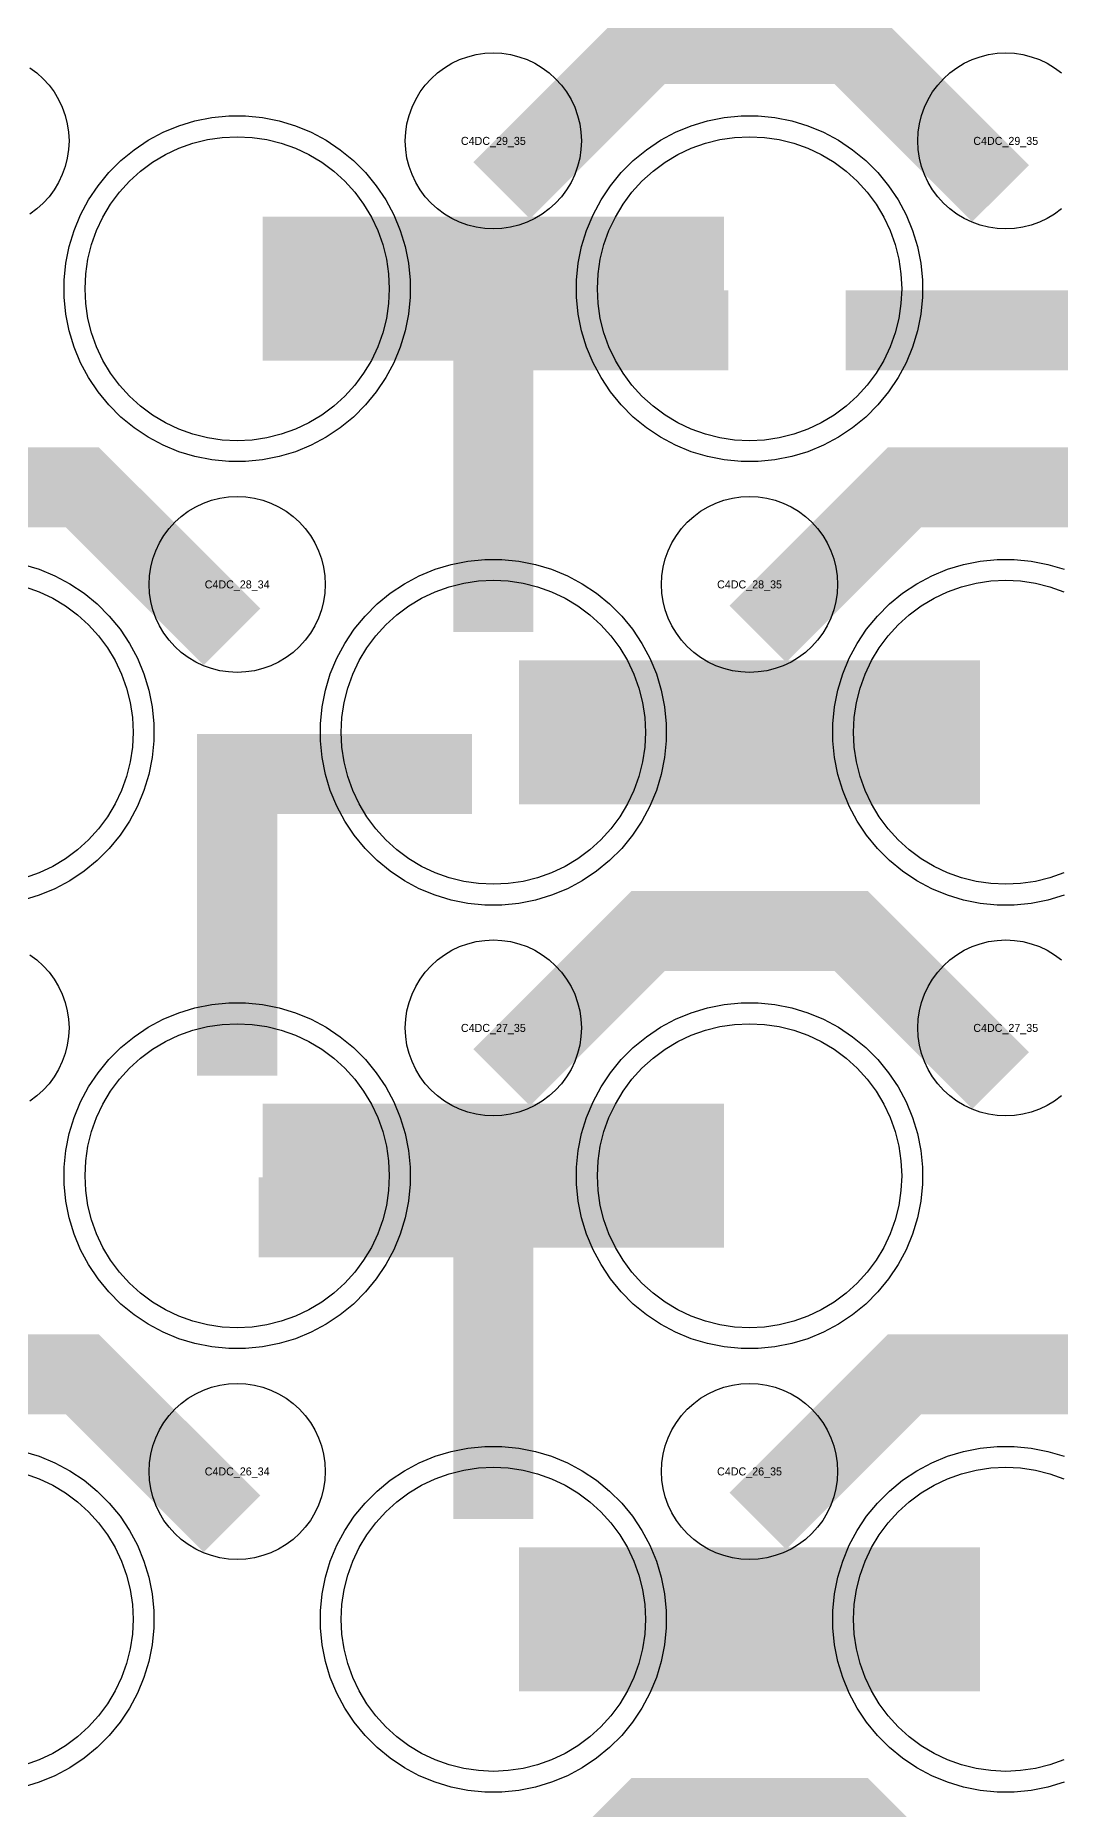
# Model space of a CAD drawing. Extents: x -11880 to 11880, y -14992 to 14992.
# Drawn here: x -943 to -623, y -11296 to -10742 of the extents above; entities that cross this region are included whole.
import ezdxf
from ezdxf.enums import TextEntityAlignment as Align

# ---------------------------------------------------------------- set-up
doc = ezdxf.new("R2010")
doc.units = 0
doc.header["$MEASUREMENT"] = 0
for name, color, linetype in [('GDS_775_DT_237', 138, 'CONTINUOUS'), ('RDL1_FS', 34, 'CONTINUOUS'), ('RDL_BS', 160, 'CONTINUOUS')]:
    doc.layers.add(name, color=color, linetype=linetype)

msp = doc.modelspace()

# ---------------------------------------------------------------- linework, layer by layer
at = {"layer": 'RDL1_FS', "color": 241, "true_color": 0xf7abae}
for points in [[(-880, -10868.714), (-884.657, -10868.485), (-889.268, -10867.801), (-893.791, -10866.669), (-898.181, -10865.097), (-902.395, -10863.105), (-906.395, -10860.707), (-910.14, -10857.929), (-913.594, -10854.799), (-916.724, -10851.345), (-919.502, -10847.6), (-921.9, -10843.6), (-923.892, -10839.386), (-925.464, -10834.996), (-926.596, -10830.473), (-927.28, -10825.862), (-927.509, -10821.205), (-927.28, -10816.548), (-926.596, -10811.937), (-925.464, -10807.414), (-923.892, -10803.024), (-921.9, -10798.81), (-919.502, -10794.81), (-916.724, -10791.065), (-913.594, -10787.611), (-910.14, -10784.481), (-906.395, -10781.703), (-902.395, -10779.305), (-898.181, -10777.313), (-893.791, -10775.741), (-889.268, -10774.609), (-884.657, -10773.925), (-880, -10773.696), (-875.343, -10773.925), (-870.732, -10774.609), (-866.209, -10775.741), (-861.819, -10777.313), (-857.605, -10779.305), (-853.605, -10781.703), (-849.86, -10784.481), (-846.406, -10787.611), (-843.276, -10791.065), (-840.498, -10794.81), (-838.1, -10798.81), (-836.108, -10803.024), (-834.536, -10807.414), (-833.404, -10811.937), (-832.72, -10816.548), (-832.491, -10821.205), (-832.72, -10825.862), (-833.404, -10830.473), (-834.536, -10834.996), (-836.108, -10839.386), (-838.1, -10843.6), (-840.498, -10847.6), (-843.276, -10851.345), (-846.406, -10854.799), (-849.86, -10857.929), (-853.605, -10860.707), (-857.605, -10863.105), (-861.819, -10865.097), (-866.209, -10866.669), (-870.732, -10867.801), (-875.343, -10868.485)], [(-720, -10868.714), (-724.657, -10868.485), (-729.268, -10867.801), (-733.791, -10866.669), (-738.181, -10865.097), (-742.395, -10863.105), (-746.395, -10860.707), (-750.14, -10857.929), (-753.594, -10854.799), (-756.724, -10851.345), (-759.502, -10847.6), (-761.9, -10843.6), (-763.892, -10839.386), (-765.464, -10834.996), (-766.596, -10830.473), (-767.28, -10825.862), (-767.509, -10821.205), (-767.28, -10816.548), (-766.596, -10811.937), (-765.464, -10807.414), (-763.892, -10803.024), (-761.9, -10798.81), (-759.502, -10794.81), (-756.724, -10791.065), (-753.594, -10787.611), (-750.14, -10784.481), (-746.395, -10781.703), (-742.395, -10779.305), (-738.181, -10777.313), (-733.791, -10775.741), (-729.268, -10774.609), (-724.657, -10773.925), (-720, -10773.696), (-715.343, -10773.925), (-710.732, -10774.609), (-706.209, -10775.741), (-701.819, -10777.313), (-697.605, -10779.305), (-693.605, -10781.703), (-689.86, -10784.481), (-686.406, -10787.611), (-683.276, -10791.065), (-680.498, -10794.81), (-678.1, -10798.81), (-676.108, -10803.024), (-674.536, -10807.414), (-673.404, -10811.937), (-672.72, -10816.548), (-672.491, -10821.205), (-672.72, -10825.862), (-673.404, -10830.473), (-674.536, -10834.996), (-676.108, -10839.386), (-678.1, -10843.6), (-680.498, -10847.6), (-683.276, -10851.345), (-686.406, -10854.799), (-689.86, -10857.929), (-693.605, -10860.707), (-697.605, -10863.105), (-701.819, -10865.097), (-706.209, -10866.669), (-710.732, -10867.801), (-715.343, -10868.485)], [(-800, -11007.279), (-804.657, -11007.05), (-809.268, -11006.366), (-813.791, -11005.234), (-818.181, -11003.662), (-822.395, -11001.67), (-826.395, -10999.272), (-830.14, -10996.494), (-833.594, -10993.364), (-836.724, -10989.91), (-839.502, -10986.165), (-841.9, -10982.165), (-843.892, -10977.951), (-845.464, -10973.561), (-846.596, -10969.038), (-847.28, -10964.427), (-847.509, -10959.77), (-847.28, -10955.113), (-846.596, -10950.502), (-845.464, -10945.979), (-843.892, -10941.589), (-841.9, -10937.375), (-839.502, -10933.375), (-836.724, -10929.63), (-833.594, -10926.176), (-830.14, -10923.046), (-826.395, -10920.268), (-822.395, -10917.87), (-818.181, -10915.878), (-813.791, -10914.306), (-809.268, -10913.174), (-804.657, -10912.49), (-800, -10912.261), (-795.343, -10912.49), (-790.732, -10913.174), (-786.209, -10914.306), (-781.819, -10915.878), (-777.605, -10917.87), (-773.605, -10920.268), (-769.86, -10923.046), (-766.406, -10926.176), (-763.276, -10929.63), (-760.498, -10933.375), (-758.1, -10937.375), (-756.108, -10941.589), (-754.536, -10945.979), (-753.404, -10950.502), (-752.72, -10955.113), (-752.491, -10959.77), (-752.72, -10964.427), (-753.404, -10969.038), (-754.536, -10973.561), (-756.108, -10977.951), (-758.1, -10982.165), (-760.498, -10986.165), (-763.276, -10989.91), (-766.406, -10993.364), (-769.86, -10996.494), (-773.605, -10999.272), (-777.605, -11001.67), (-781.819, -11003.662), (-786.209, -11005.234), (-790.732, -11006.366), (-795.343, -11007.05)], [(-880, -11145.844), (-884.657, -11145.615), (-889.268, -11144.931), (-893.791, -11143.799), (-898.181, -11142.227), (-902.395, -11140.235), (-906.395, -11137.837), (-910.14, -11135.059), (-913.594, -11131.929), (-916.724, -11128.475), (-919.502, -11124.73), (-921.9, -11120.73), (-923.892, -11116.516), (-925.464, -11112.126), (-926.596, -11107.603), (-927.28, -11102.992), (-927.509, -11098.335), (-927.28, -11093.678), (-926.596, -11089.067), (-925.464, -11084.544), (-923.892, -11080.154), (-921.9, -11075.94), (-919.502, -11071.94), (-916.724, -11068.195), (-913.594, -11064.741), (-910.14, -11061.611), (-906.395, -11058.833), (-902.395, -11056.435), (-898.181, -11054.443), (-893.791, -11052.871), (-889.268, -11051.739), (-884.657, -11051.055), (-880, -11050.826), (-875.343, -11051.055), (-870.732, -11051.739), (-866.209, -11052.871), (-861.819, -11054.443), (-857.605, -11056.435), (-853.605, -11058.833), (-849.86, -11061.611), (-846.406, -11064.741), (-843.276, -11068.195), (-840.498, -11071.94), (-838.1, -11075.94), (-836.108, -11080.154), (-834.536, -11084.544), (-833.404, -11089.067), (-832.72, -11093.678), (-832.491, -11098.335), (-832.72, -11102.992), (-833.404, -11107.603), (-834.536, -11112.126), (-836.108, -11116.516), (-838.1, -11120.73), (-840.498, -11124.73), (-843.276, -11128.475), (-846.406, -11131.929), (-849.86, -11135.059), (-853.605, -11137.837), (-857.605, -11140.235), (-861.819, -11142.227), (-866.209, -11143.799), (-870.732, -11144.931), (-875.343, -11145.615)], [(-720, -11145.844), (-724.657, -11145.615), (-729.268, -11144.931), (-733.791, -11143.799), (-738.181, -11142.227), (-742.395, -11140.235), (-746.395, -11137.837), (-750.14, -11135.059), (-753.594, -11131.929), (-756.724, -11128.475), (-759.502, -11124.73), (-761.9, -11120.73), (-763.892, -11116.516), (-765.464, -11112.126), (-766.596, -11107.603), (-767.28, -11102.992), (-767.509, -11098.335), (-767.28, -11093.678), (-766.596, -11089.067), (-765.464, -11084.544), (-763.892, -11080.154), (-761.9, -11075.94), (-759.502, -11071.94), (-756.724, -11068.195), (-753.594, -11064.741), (-750.14, -11061.611), (-746.395, -11058.833), (-742.395, -11056.435), (-738.181, -11054.443), (-733.791, -11052.871), (-729.268, -11051.739), (-724.657, -11051.055), (-720, -11050.826), (-715.343, -11051.055), (-710.732, -11051.739), (-706.209, -11052.871), (-701.819, -11054.443), (-697.605, -11056.435), (-693.605, -11058.833), (-689.86, -11061.611), (-686.406, -11064.741), (-683.276, -11068.195), (-680.498, -11071.94), (-678.1, -11075.94), (-676.108, -11080.154), (-674.536, -11084.544), (-673.404, -11089.067), (-672.72, -11093.678), (-672.491, -11098.335), (-672.72, -11102.992), (-673.404, -11107.603), (-674.536, -11112.126), (-676.108, -11116.516), (-678.1, -11120.73), (-680.498, -11124.73), (-683.276, -11128.475), (-686.406, -11131.929), (-689.86, -11135.059), (-693.605, -11137.837), (-697.605, -11140.235), (-701.819, -11142.227), (-706.209, -11143.799), (-710.732, -11144.931), (-715.343, -11145.615)], [(-800, -11284.409), (-804.657, -11284.18), (-809.268, -11283.496), (-813.791, -11282.364), (-818.181, -11280.792), (-822.395, -11278.8), (-826.395, -11276.402), (-830.14, -11273.624), (-833.594, -11270.494), (-836.724, -11267.04), (-839.502, -11263.295), (-841.9, -11259.295), (-843.892, -11255.081), (-845.464, -11250.691), (-846.596, -11246.168), (-847.28, -11241.557), (-847.509, -11236.9), (-847.28, -11232.243), (-846.596, -11227.632), (-845.464, -11223.109), (-843.892, -11218.719), (-841.9, -11214.505), (-839.502, -11210.505), (-836.724, -11206.76), (-833.594, -11203.306), (-830.14, -11200.176), (-826.395, -11197.398), (-822.395, -11195), (-818.181, -11193.008), (-813.791, -11191.436), (-809.268, -11190.304), (-804.657, -11189.62), (-800, -11189.391), (-795.343, -11189.62), (-790.732, -11190.304), (-786.209, -11191.436), (-781.819, -11193.008), (-777.605, -11195), (-773.605, -11197.398), (-769.86, -11200.176), (-766.406, -11203.306), (-763.276, -11206.76), (-760.498, -11210.505), (-758.1, -11214.505), (-756.108, -11218.719), (-754.536, -11223.109), (-753.404, -11227.632), (-752.72, -11232.243), (-752.491, -11236.9), (-752.72, -11241.557), (-753.404, -11246.168), (-754.536, -11250.691), (-756.108, -11255.081), (-758.1, -11259.295), (-760.498, -11263.295), (-763.276, -11267.04), (-766.406, -11270.494), (-769.86, -11273.624), (-773.605, -11276.402), (-777.605, -11278.8), (-781.819, -11280.792), (-786.209, -11282.364), (-790.732, -11283.496), (-795.343, -11284.18)]]:
    msp.add_lwpolyline(points, close=True, dxfattribs=at)
for points in [[(-871.998, -10821.205, 45, 45, 0), (-799.998, -10821.205, 45, 45, 0)], [(-799.998, -10821.205, 45, 45, 0), (-727.998, -10821.205, 45, 45, 0)], [(-791.998, -10959.77, 45, 45, 0), (-719.998, -10959.77, 45, 45, 0)], [(-719.998, -10959.77, 45, 45, 0), (-647.998, -10959.77, 45, 45, 0)], [(-871.998, -11098.335, 45, 45, 0), (-799.998, -11098.335, 45, 45, 0)], [(-799.998, -11098.335, 45, 45, 0), (-727.998, -11098.335, 45, 45, 0)], [(-791.998, -11236.9, 45, 45, 0), (-719.998, -11236.9, 45, 45, 0)], [(-719.998, -11236.9, 45, 45, 0), (-647.998, -11236.9, 45, 45, 0)]]:
    msp.add_lwpolyline(points, format="xyseb", dxfattribs=at)
for points in [[(-621.819, -11003.662), (-626.209, -11005.234), (-630.732, -11006.366), (-635.343, -11007.05), (-640, -11007.279), (-644.657, -11007.05), (-649.268, -11006.366), (-653.791, -11005.234), (-658.181, -11003.662), (-662.395, -11001.67), (-666.395, -10999.272), (-670.14, -10996.494), (-673.594, -10993.364), (-676.724, -10989.91), (-679.502, -10986.165), (-681.9, -10982.165), (-683.892, -10977.951), (-685.464, -10973.561), (-686.596, -10969.038), (-687.28, -10964.427), (-687.509, -10959.77), (-687.28, -10955.113), (-686.596, -10950.502), (-685.464, -10945.979), (-683.892, -10941.589), (-681.9, -10937.375), (-679.502, -10933.375), (-676.724, -10929.63), (-673.594, -10926.176), (-670.14, -10923.046), (-666.395, -10920.268), (-662.395, -10917.87), (-658.181, -10915.878), (-653.791, -10914.306), (-649.268, -10913.174), (-644.657, -10912.49), (-640, -10912.261), (-635.343, -10912.49), (-630.732, -10913.174), (-626.209, -10914.306), (-621.819, -10915.878)], [(-621.819, -11280.792), (-626.209, -11282.364), (-630.732, -11283.496), (-635.343, -11284.18), (-640, -11284.409), (-644.657, -11284.18), (-649.268, -11283.496), (-653.791, -11282.364), (-658.181, -11280.792), (-662.395, -11278.8), (-666.395, -11276.402), (-670.14, -11273.624), (-673.594, -11270.494), (-676.724, -11267.04), (-679.502, -11263.295), (-681.9, -11259.295), (-683.892, -11255.081), (-685.464, -11250.691), (-686.596, -11246.168), (-687.28, -11241.557), (-687.509, -11236.9), (-687.28, -11232.243), (-686.596, -11227.632), (-685.464, -11223.109), (-683.892, -11218.719), (-681.9, -11214.505), (-679.502, -11210.505), (-676.724, -11206.76), (-673.594, -11203.306), (-670.14, -11200.176), (-666.395, -11197.398), (-662.395, -11195), (-658.181, -11193.008), (-653.791, -11191.436), (-649.268, -11190.304), (-644.657, -11189.62), (-640, -11189.391), (-635.343, -11189.62), (-630.732, -11190.304), (-626.209, -11191.436), (-621.819, -11193.008)]]:
    msp.add_lwpolyline(points, dxfattribs=at)
at = {"layer": 'RDL1_FS'}
for points in [[(-946.209, -10914.306), (-941.819, -10915.878), (-937.605, -10917.87), (-933.605, -10920.268), (-929.86, -10923.046), (-926.406, -10926.176), (-923.276, -10929.63), (-920.498, -10933.375), (-918.1, -10937.375), (-916.108, -10941.589), (-914.536, -10945.979), (-913.404, -10950.502), (-912.72, -10955.113), (-912.491, -10959.77), (-912.72, -10964.427), (-913.404, -10969.038), (-914.536, -10973.561), (-916.108, -10977.951), (-918.1, -10982.165), (-920.498, -10986.165), (-923.276, -10989.91), (-926.406, -10993.364), (-929.86, -10996.494), (-933.605, -10999.272), (-937.605, -11001.67), (-941.819, -11003.662), (-946.209, -11005.234)], [(-946.209, -11191.436), (-941.819, -11193.008), (-937.605, -11195), (-933.605, -11197.398), (-929.86, -11200.176), (-926.406, -11203.306), (-923.276, -11206.76), (-920.498, -11210.505), (-918.1, -11214.505), (-916.108, -11218.719), (-914.536, -11223.109), (-913.404, -11227.632), (-912.72, -11232.243), (-912.491, -11236.9), (-912.72, -11241.557), (-913.404, -11246.168), (-914.536, -11250.691), (-916.108, -11255.081), (-918.1, -11259.295), (-920.498, -11263.295), (-923.276, -11267.04), (-926.406, -11270.494), (-929.86, -11273.624), (-933.605, -11276.402), (-937.605, -11278.8), (-941.819, -11280.792), (-946.209, -11282.364)]]:
    msp.add_lwpolyline(points, dxfattribs=at)
at = {"layer": 'RDL_BS'}
for points in [[(-797.438, -10790.519, 25, 25, 0), (-751.623, -10744.704, 25, 25, 0), (-718.07, -10744.704, 25, 25, 0)], [(-641.599, -10791.418, 25, 25, 0), (-688.313, -10744.704, 25, 25, 0), (-718.071, -10744.704, 25, 25, 0)], [(-881.599, -10929.983, 25, 25, 0), (-928.313, -10883.269, 25, 25, 0), (-958.071, -10883.269, 25, 25, 0)], [(-717.438, -10929.084, 25, 25, 0), (-671.623, -10883.269, 25, 25, 0), (-638.07, -10883.269, 25, 25, 0)], [(-561.599, -10929.983, 25, 25, 0), (-608.313, -10883.269, 25, 25, 0), (-638.071, -10883.269, 25, 25, 0)], [(-797.438, -11067.649, 25, 25, 0), (-751.623, -11021.834, 25, 25, 0), (-718.07, -11021.834, 25, 25, 0)], [(-641.599, -11068.548, 25, 25, 0), (-688.313, -11021.834, 25, 25, 0), (-718.071, -11021.834, 25, 25, 0)], [(-800, -11129.302, 25, 25, 0), (-800, -11174.922, 25, 25, 0)], [(-881.599, -11207.113, 25, 25, 0), (-928.313, -11160.399, 25, 25, 0), (-958.071, -11160.399, 25, 25, 0)], [(-717.438, -11206.214, 25, 25, 0), (-671.623, -11160.399, 25, 25, 0), (-638.07, -11160.399, 25, 25, 0)], [(-561.599, -11207.113, 25, 25, 0), (-608.313, -11160.399, 25, 25, 0), (-638.071, -11160.399, 25, 25, 0)], [(-797.438, -11344.774, 25, 25, 0), (-751.623, -11298.959, 25, 25, 0), (-718.07, -11298.959, 25, 25, 0)], [(-641.599, -11345.673, 25, 25, 0), (-688.313, -11298.959, 25, 25, 0), (-718.071, -11298.959, 25, 25, 0)]]:
    msp.add_lwpolyline(points, format="xyseb", dxfattribs=at)
for points in [[(-944.72, -10752.16), (-942.557, -10753.763), (-940.558, -10755.575), (-938.746, -10757.574), (-937.143, -10759.737), (-935.75, -10762.061), (-934.598, -10764.498), (-933.691, -10767.033), (-933.034, -10769.652), (-932.638, -10772.324), (-932.506, -10775.017), (-932.638, -10777.71), (-933.034, -10780.382), (-933.691, -10783.001), (-934.598, -10785.536), (-935.75, -10787.973), (-937.143, -10790.297), (-938.746, -10792.46), (-940.558, -10794.459), (-942.557, -10796.271), (-944.72, -10797.874)], [(-622.557, -10796.271), (-624.72, -10797.874), (-627.044, -10799.267), (-629.481, -10800.419), (-632.016, -10801.326), (-634.635, -10801.983), (-637.307, -10802.379), (-640, -10802.511), (-642.693, -10802.379), (-645.365, -10801.983), (-647.984, -10801.326), (-650.519, -10800.419), (-652.956, -10799.267), (-655.28, -10797.874), (-657.443, -10796.271), (-659.442, -10794.459), (-661.254, -10792.46), (-662.857, -10790.297), (-664.25, -10787.973), (-665.402, -10785.536), (-666.309, -10783.001), (-666.966, -10780.382), (-667.362, -10777.71), (-667.494, -10775.017), (-667.362, -10772.324), (-666.966, -10769.652), (-666.309, -10767.033), (-665.402, -10764.498), (-664.25, -10762.061), (-662.857, -10759.737), (-661.254, -10757.574), (-659.442, -10755.575), (-657.443, -10753.763), (-655.28, -10752.16), (-652.956, -10750.767), (-650.519, -10749.615), (-647.984, -10748.708), (-645.365, -10748.051), (-642.693, -10747.655), (-640, -10747.523), (-637.307, -10747.655), (-634.635, -10748.051), (-632.016, -10748.708), (-629.481, -10749.615), (-627.044, -10750.767), (-624.72, -10752.16), (-622.557, -10753.763)], [(-946.835, -10907.333), (-941.795, -10908.864), (-936.885, -10910.895), (-932.223, -10913.387), (-927.809, -10916.334), (-923.708, -10919.696), (-919.926, -10923.478), (-916.564, -10927.579), (-913.617, -10931.993), (-911.125, -10936.655), (-909.094, -10941.565), (-907.563, -10946.605), (-906.517, -10951.832), (-906, -10957.126), (-906, -10962.414), (-906.517, -10967.708), (-907.563, -10972.935), (-909.094, -10977.975), (-911.125, -10982.885), (-913.617, -10987.547), (-916.564, -10991.961), (-919.926, -10996.062), (-923.708, -10999.844), (-927.809, -11003.206), (-932.223, -11006.153), (-936.885, -11008.645), (-941.795, -11010.676), (-946.835, -11012.207)], [(-944.72, -11029.29), (-942.557, -11030.893), (-940.558, -11032.705), (-938.746, -11034.704), (-937.143, -11036.867), (-935.75, -11039.191), (-934.598, -11041.628), (-933.691, -11044.163), (-933.034, -11046.782), (-932.638, -11049.454), (-932.506, -11052.147), (-932.638, -11054.84), (-933.034, -11057.512), (-933.691, -11060.131), (-934.598, -11062.666), (-935.75, -11065.103), (-937.143, -11067.427), (-938.746, -11069.59), (-940.558, -11071.589), (-942.557, -11073.401), (-944.72, -11075.004)], [(-622.557, -11073.401), (-624.72, -11075.004), (-627.044, -11076.397), (-629.481, -11077.549), (-632.016, -11078.456), (-634.635, -11079.113), (-637.307, -11079.509), (-640, -11079.641), (-642.693, -11079.509), (-645.365, -11079.113), (-647.984, -11078.456), (-650.519, -11077.549), (-652.956, -11076.397), (-655.28, -11075.004), (-657.443, -11073.401), (-659.442, -11071.589), (-661.254, -11069.59), (-662.857, -11067.427), (-664.25, -11065.103), (-665.402, -11062.666), (-666.309, -11060.131), (-666.966, -11057.512), (-667.362, -11054.84), (-667.494, -11052.147), (-667.362, -11049.454), (-666.966, -11046.782), (-666.309, -11044.163), (-665.402, -11041.628), (-664.25, -11039.191), (-662.857, -11036.867), (-661.254, -11034.704), (-659.442, -11032.705), (-657.443, -11030.893), (-655.28, -11029.29), (-652.956, -11027.897), (-650.519, -11026.745), (-647.984, -11025.838), (-645.365, -11025.181), (-642.693, -11024.785), (-640, -11024.653), (-637.307, -11024.785), (-634.635, -11025.181), (-632.016, -11025.838), (-629.481, -11026.745), (-627.044, -11027.897), (-624.72, -11029.29), (-622.557, -11030.893)], [(-946.835, -11184.463), (-941.795, -11185.994), (-936.885, -11188.025), (-932.223, -11190.517), (-927.809, -11193.464), (-923.708, -11196.826), (-919.926, -11200.608), (-916.564, -11204.709), (-913.617, -11209.123), (-911.125, -11213.785), (-909.094, -11218.695), (-907.563, -11223.735), (-906.517, -11228.962), (-906, -11234.256), (-906, -11239.544), (-906.517, -11244.838), (-907.563, -11250.065), (-909.094, -11255.105), (-911.125, -11260.015), (-913.617, -11264.677), (-916.564, -11269.091), (-919.926, -11273.192), (-923.708, -11276.974), (-927.809, -11280.336), (-932.223, -11283.283), (-936.885, -11285.775), (-941.795, -11287.806), (-946.835, -11289.337)]]:
    msp.add_lwpolyline(points, dxfattribs=at)
for points in [[(-800, -10802.511), (-802.693, -10802.379), (-805.365, -10801.983), (-807.984, -10801.326), (-810.519, -10800.419), (-812.956, -10799.267), (-815.28, -10797.874), (-817.443, -10796.271), (-819.442, -10794.459), (-821.254, -10792.46), (-822.857, -10790.297), (-824.25, -10787.973), (-825.402, -10785.536), (-826.309, -10783.001), (-826.966, -10780.382), (-827.362, -10777.71), (-827.494, -10775.017), (-827.362, -10772.324), (-826.966, -10769.652), (-826.309, -10767.033), (-825.402, -10764.498), (-824.25, -10762.061), (-822.857, -10759.737), (-821.254, -10757.574), (-819.442, -10755.575), (-817.443, -10753.763), (-815.28, -10752.16), (-812.956, -10750.767), (-810.519, -10749.615), (-807.984, -10748.708), (-805.365, -10748.051), (-802.693, -10747.655), (-800, -10747.523), (-797.307, -10747.655), (-794.635, -10748.051), (-792.016, -10748.708), (-789.481, -10749.615), (-787.044, -10750.767), (-784.72, -10752.16), (-782.557, -10753.763), (-780.558, -10755.575), (-778.746, -10757.574), (-777.143, -10759.737), (-775.75, -10762.061), (-774.598, -10764.498), (-773.691, -10767.033), (-773.034, -10769.652), (-772.638, -10772.324), (-772.506, -10775.017), (-772.638, -10777.71), (-773.034, -10780.382), (-773.691, -10783.001), (-774.598, -10785.536), (-775.75, -10787.973), (-777.143, -10790.297), (-778.746, -10792.46), (-780.558, -10794.459), (-782.557, -10796.271), (-784.72, -10797.874), (-787.044, -10799.267), (-789.481, -10800.419), (-792.016, -10801.326), (-794.635, -10801.983), (-797.307, -10802.379)], [(-880, -10941.076), (-882.693, -10940.944), (-885.365, -10940.548), (-887.984, -10939.891), (-890.519, -10938.984), (-892.956, -10937.832), (-895.28, -10936.439), (-897.443, -10934.836), (-899.442, -10933.024), (-901.254, -10931.025), (-902.857, -10928.862), (-904.25, -10926.538), (-905.402, -10924.101), (-906.309, -10921.566), (-906.966, -10918.947), (-907.362, -10916.275), (-907.494, -10913.582), (-907.362, -10910.889), (-906.966, -10908.217), (-906.309, -10905.598), (-905.402, -10903.063), (-904.25, -10900.626), (-902.857, -10898.302), (-901.254, -10896.139), (-899.442, -10894.14), (-897.443, -10892.328), (-895.28, -10890.725), (-892.956, -10889.332), (-890.519, -10888.18), (-887.984, -10887.273), (-885.365, -10886.616), (-882.693, -10886.22), (-880, -10886.088), (-877.307, -10886.22), (-874.635, -10886.616), (-872.016, -10887.273), (-869.481, -10888.18), (-867.044, -10889.332), (-864.72, -10890.725), (-862.557, -10892.328), (-860.558, -10894.14), (-858.746, -10896.139), (-857.143, -10898.302), (-855.75, -10900.626), (-854.598, -10903.063), (-853.691, -10905.598), (-853.034, -10908.217), (-852.638, -10910.889), (-852.506, -10913.582), (-852.638, -10916.275), (-853.034, -10918.947), (-853.691, -10921.566), (-854.598, -10924.101), (-855.75, -10926.538), (-857.143, -10928.862), (-858.746, -10931.025), (-860.558, -10933.024), (-862.557, -10934.836), (-864.72, -10936.439), (-867.044, -10937.832), (-869.481, -10938.984), (-872.016, -10939.891), (-874.635, -10940.548), (-877.307, -10940.944)], [(-720, -10941.076), (-722.693, -10940.944), (-725.365, -10940.548), (-727.984, -10939.891), (-730.519, -10938.984), (-732.956, -10937.832), (-735.28, -10936.439), (-737.443, -10934.836), (-739.442, -10933.024), (-741.254, -10931.025), (-742.857, -10928.862), (-744.25, -10926.538), (-745.402, -10924.101), (-746.309, -10921.566), (-746.966, -10918.947), (-747.362, -10916.275), (-747.494, -10913.582), (-747.362, -10910.889), (-746.966, -10908.217), (-746.309, -10905.598), (-745.402, -10903.063), (-744.25, -10900.626), (-742.857, -10898.302), (-741.254, -10896.139), (-739.442, -10894.14), (-737.443, -10892.328), (-735.28, -10890.725), (-732.956, -10889.332), (-730.519, -10888.18), (-727.984, -10887.273), (-725.365, -10886.616), (-722.693, -10886.22), (-720, -10886.088), (-717.307, -10886.22), (-714.635, -10886.616), (-712.016, -10887.273), (-709.481, -10888.18), (-707.044, -10889.332), (-704.72, -10890.725), (-702.557, -10892.328), (-700.558, -10894.14), (-698.746, -10896.139), (-697.143, -10898.302), (-695.75, -10900.626), (-694.598, -10903.063), (-693.691, -10905.598), (-693.034, -10908.217), (-692.638, -10910.889), (-692.506, -10913.582), (-692.638, -10916.275), (-693.034, -10918.947), (-693.691, -10921.566), (-694.598, -10924.101), (-695.75, -10926.538), (-697.143, -10928.862), (-698.746, -10931.025), (-700.558, -10933.024), (-702.557, -10934.836), (-704.72, -10936.439), (-707.044, -10937.832), (-709.481, -10938.984), (-712.016, -10939.891), (-714.635, -10940.548), (-717.307, -10940.944)], [(-800, -11079.641), (-802.693, -11079.509), (-805.365, -11079.113), (-807.984, -11078.456), (-810.519, -11077.549), (-812.956, -11076.397), (-815.28, -11075.004), (-817.443, -11073.401), (-819.442, -11071.589), (-821.254, -11069.59), (-822.857, -11067.427), (-824.25, -11065.103), (-825.402, -11062.666), (-826.309, -11060.131), (-826.966, -11057.512), (-827.362, -11054.84), (-827.494, -11052.147), (-827.362, -11049.454), (-826.966, -11046.782), (-826.309, -11044.163), (-825.402, -11041.628), (-824.25, -11039.191), (-822.857, -11036.867), (-821.254, -11034.704), (-819.442, -11032.705), (-817.443, -11030.893), (-815.28, -11029.29), (-812.956, -11027.897), (-810.519, -11026.745), (-807.984, -11025.838), (-805.365, -11025.181), (-802.693, -11024.785), (-800, -11024.653), (-797.307, -11024.785), (-794.635, -11025.181), (-792.016, -11025.838), (-789.481, -11026.745), (-787.044, -11027.897), (-784.72, -11029.29), (-782.557, -11030.893), (-780.558, -11032.705), (-778.746, -11034.704), (-777.143, -11036.867), (-775.75, -11039.191), (-774.598, -11041.628), (-773.691, -11044.163), (-773.034, -11046.782), (-772.638, -11049.454), (-772.506, -11052.147), (-772.638, -11054.84), (-773.034, -11057.512), (-773.691, -11060.131), (-774.598, -11062.666), (-775.75, -11065.103), (-777.143, -11067.427), (-778.746, -11069.59), (-780.558, -11071.589), (-782.557, -11073.401), (-784.72, -11075.004), (-787.044, -11076.397), (-789.481, -11077.549), (-792.016, -11078.456), (-794.635, -11079.113), (-797.307, -11079.509)], [(-880, -11218.206), (-882.693, -11218.074), (-885.365, -11217.678), (-887.984, -11217.021), (-890.519, -11216.114), (-892.956, -11214.962), (-895.28, -11213.569), (-897.443, -11211.966), (-899.442, -11210.154), (-901.254, -11208.155), (-902.857, -11205.992), (-904.25, -11203.668), (-905.402, -11201.231), (-906.309, -11198.696), (-906.966, -11196.077), (-907.362, -11193.405), (-907.494, -11190.712), (-907.362, -11188.019), (-906.966, -11185.347), (-906.309, -11182.728), (-905.402, -11180.193), (-904.25, -11177.756), (-902.857, -11175.432), (-901.254, -11173.269), (-899.442, -11171.27), (-897.443, -11169.458), (-895.28, -11167.855), (-892.956, -11166.462), (-890.519, -11165.31), (-887.984, -11164.403), (-885.365, -11163.746), (-882.693, -11163.35), (-880, -11163.218), (-877.307, -11163.35), (-874.635, -11163.746), (-872.016, -11164.403), (-869.481, -11165.31), (-867.044, -11166.462), (-864.72, -11167.855), (-862.557, -11169.458), (-860.558, -11171.27), (-858.746, -11173.269), (-857.143, -11175.432), (-855.75, -11177.756), (-854.598, -11180.193), (-853.691, -11182.728), (-853.034, -11185.347), (-852.638, -11188.019), (-852.506, -11190.712), (-852.638, -11193.405), (-853.034, -11196.077), (-853.691, -11198.696), (-854.598, -11201.231), (-855.75, -11203.668), (-857.143, -11205.992), (-858.746, -11208.155), (-860.558, -11210.154), (-862.557, -11211.966), (-864.72, -11213.569), (-867.044, -11214.962), (-869.481, -11216.114), (-872.016, -11217.021), (-874.635, -11217.678), (-877.307, -11218.074)], [(-720, -11218.206), (-722.693, -11218.074), (-725.365, -11217.678), (-727.984, -11217.021), (-730.519, -11216.114), (-732.956, -11214.962), (-735.28, -11213.569), (-737.443, -11211.966), (-739.442, -11210.154), (-741.254, -11208.155), (-742.857, -11205.992), (-744.25, -11203.668), (-745.402, -11201.231), (-746.309, -11198.696), (-746.966, -11196.077), (-747.362, -11193.405), (-747.494, -11190.712), (-747.362, -11188.019), (-746.966, -11185.347), (-746.309, -11182.728), (-745.402, -11180.193), (-744.25, -11177.756), (-742.857, -11175.432), (-741.254, -11173.269), (-739.442, -11171.27), (-737.443, -11169.458), (-735.28, -11167.855), (-732.956, -11166.462), (-730.519, -11165.31), (-727.984, -11164.403), (-725.365, -11163.746), (-722.693, -11163.35), (-720, -11163.218), (-717.307, -11163.35), (-714.635, -11163.746), (-712.016, -11164.403), (-709.481, -11165.31), (-707.044, -11166.462), (-704.72, -11167.855), (-702.557, -11169.458), (-700.558, -11171.27), (-698.746, -11173.269), (-697.143, -11175.432), (-695.75, -11177.756), (-694.598, -11180.193), (-693.691, -11182.728), (-693.034, -11185.347), (-692.638, -11188.019), (-692.506, -11190.712), (-692.638, -11193.405), (-693.034, -11196.077), (-693.691, -11198.696), (-694.598, -11201.231), (-695.75, -11203.668), (-697.143, -11205.992), (-698.746, -11208.155), (-700.558, -11210.154), (-702.557, -11211.966), (-704.72, -11213.569), (-707.044, -11214.962), (-709.481, -11216.114), (-712.016, -11217.021), (-714.635, -11217.678), (-717.307, -11218.074)]]:
    msp.add_lwpolyline(points, close=True, dxfattribs=at)
at = {"layer": 'RDL_BS', "color": 241, "true_color": 0xf7abae}
for points in [[(-882.644, -10875.205), (-887.938, -10874.688), (-893.165, -10873.642), (-898.205, -10872.111), (-903.115, -10870.08), (-907.777, -10867.588), (-912.191, -10864.641), (-916.292, -10861.279), (-920.074, -10857.497), (-923.436, -10853.396), (-926.383, -10848.982), (-928.875, -10844.32), (-930.906, -10839.41), (-932.437, -10834.37), (-933.483, -10829.143), (-934, -10823.849), (-934, -10818.561), (-933.483, -10813.267), (-932.437, -10808.04), (-930.906, -10803), (-928.875, -10798.09), (-926.383, -10793.428), (-923.436, -10789.014), (-920.074, -10784.913), (-916.292, -10781.131), (-912.191, -10777.769), (-907.777, -10774.822), (-903.115, -10772.33), (-898.205, -10770.299), (-893.165, -10768.768), (-887.938, -10767.722), (-882.644, -10767.205), (-877.356, -10767.205), (-872.062, -10767.722), (-866.835, -10768.768), (-861.795, -10770.299), (-856.885, -10772.33), (-852.223, -10774.822), (-847.809, -10777.769), (-843.708, -10781.131), (-839.926, -10784.913), (-836.564, -10789.014), (-833.617, -10793.428), (-831.125, -10798.09), (-829.094, -10803), (-827.563, -10808.04), (-826.517, -10813.267), (-826, -10818.561), (-826, -10823.849), (-826.517, -10829.143), (-827.563, -10834.37), (-829.094, -10839.41), (-831.125, -10844.32), (-833.617, -10848.982), (-836.564, -10853.396), (-839.926, -10857.497), (-843.708, -10861.279), (-847.809, -10864.641), (-852.223, -10867.588), (-856.885, -10870.08), (-861.795, -10872.111), (-866.835, -10873.642), (-872.062, -10874.688), (-877.356, -10875.205)], [(-722.644, -10875.205), (-727.938, -10874.688), (-733.165, -10873.642), (-738.205, -10872.111), (-743.115, -10870.08), (-747.777, -10867.588), (-752.191, -10864.641), (-756.292, -10861.279), (-760.074, -10857.497), (-763.436, -10853.396), (-766.383, -10848.982), (-768.875, -10844.32), (-770.906, -10839.41), (-772.437, -10834.37), (-773.483, -10829.143), (-774, -10823.849), (-774, -10818.561), (-773.483, -10813.267), (-772.437, -10808.04), (-770.906, -10803), (-768.875, -10798.09), (-766.383, -10793.428), (-763.436, -10789.014), (-760.074, -10784.913), (-756.292, -10781.131), (-752.191, -10777.769), (-747.777, -10774.822), (-743.115, -10772.33), (-738.205, -10770.299), (-733.165, -10768.768), (-727.938, -10767.722), (-722.644, -10767.205), (-717.356, -10767.205), (-712.062, -10767.722), (-706.835, -10768.768), (-701.795, -10770.299), (-696.885, -10772.33), (-692.223, -10774.822), (-687.809, -10777.769), (-683.708, -10781.131), (-679.926, -10784.913), (-676.564, -10789.014), (-673.617, -10793.428), (-671.125, -10798.09), (-669.094, -10803), (-667.563, -10808.04), (-666.517, -10813.267), (-666, -10818.561), (-666, -10823.849), (-666.517, -10829.143), (-667.563, -10834.37), (-669.094, -10839.41), (-671.125, -10844.32), (-673.617, -10848.982), (-676.564, -10853.396), (-679.926, -10857.497), (-683.708, -10861.279), (-687.809, -10864.641), (-692.223, -10867.588), (-696.885, -10870.08), (-701.795, -10872.111), (-706.835, -10873.642), (-712.062, -10874.688), (-717.356, -10875.205)], [(-802.644, -11013.77), (-807.938, -11013.253), (-813.165, -11012.207), (-818.205, -11010.676), (-823.115, -11008.645), (-827.777, -11006.153), (-832.191, -11003.206), (-836.292, -10999.844), (-840.074, -10996.062), (-843.436, -10991.961), (-846.383, -10987.547), (-848.875, -10982.885), (-850.906, -10977.975), (-852.437, -10972.935), (-853.483, -10967.708), (-854, -10962.414), (-854, -10957.126), (-853.483, -10951.832), (-852.437, -10946.605), (-850.906, -10941.565), (-848.875, -10936.655), (-846.383, -10931.993), (-843.436, -10927.579), (-840.074, -10923.478), (-836.292, -10919.696), (-832.191, -10916.334), (-827.777, -10913.387), (-823.115, -10910.895), (-818.205, -10908.864), (-813.165, -10907.333), (-807.938, -10906.287), (-802.644, -10905.77), (-797.356, -10905.77), (-792.062, -10906.287), (-786.835, -10907.333), (-781.795, -10908.864), (-776.885, -10910.895), (-772.223, -10913.387), (-767.809, -10916.334), (-763.708, -10919.696), (-759.926, -10923.478), (-756.564, -10927.579), (-753.617, -10931.993), (-751.125, -10936.655), (-749.094, -10941.565), (-747.563, -10946.605), (-746.517, -10951.832), (-746, -10957.126), (-746, -10962.414), (-746.517, -10967.708), (-747.563, -10972.935), (-749.094, -10977.975), (-751.125, -10982.885), (-753.617, -10987.547), (-756.564, -10991.961), (-759.926, -10996.062), (-763.708, -10999.844), (-767.809, -11003.206), (-772.223, -11006.153), (-776.885, -11008.645), (-781.795, -11010.676), (-786.835, -11012.207), (-792.062, -11013.253), (-797.356, -11013.77)], [(-882.644, -11152.335), (-887.938, -11151.818), (-893.165, -11150.772), (-898.205, -11149.241), (-903.115, -11147.21), (-907.777, -11144.718), (-912.191, -11141.771), (-916.292, -11138.409), (-920.074, -11134.627), (-923.436, -11130.526), (-926.383, -11126.112), (-928.875, -11121.45), (-930.906, -11116.54), (-932.437, -11111.5), (-933.483, -11106.273), (-934, -11100.979), (-934, -11095.691), (-933.483, -11090.397), (-932.437, -11085.17), (-930.906, -11080.13), (-928.875, -11075.22), (-926.383, -11070.558), (-923.436, -11066.144), (-920.074, -11062.043), (-916.292, -11058.261), (-912.191, -11054.899), (-907.777, -11051.952), (-903.115, -11049.46), (-898.205, -11047.429), (-893.165, -11045.898), (-887.938, -11044.852), (-882.644, -11044.335), (-877.356, -11044.335), (-872.062, -11044.852), (-866.835, -11045.898), (-861.795, -11047.429), (-856.885, -11049.46), (-852.223, -11051.952), (-847.809, -11054.899), (-843.708, -11058.261), (-839.926, -11062.043), (-836.564, -11066.144), (-833.617, -11070.558), (-831.125, -11075.22), (-829.094, -11080.13), (-827.563, -11085.17), (-826.517, -11090.397), (-826, -11095.691), (-826, -11100.979), (-826.517, -11106.273), (-827.563, -11111.5), (-829.094, -11116.54), (-831.125, -11121.45), (-833.617, -11126.112), (-836.564, -11130.526), (-839.926, -11134.627), (-843.708, -11138.409), (-847.809, -11141.771), (-852.223, -11144.718), (-856.885, -11147.21), (-861.795, -11149.241), (-866.835, -11150.772), (-872.062, -11151.818), (-877.356, -11152.335)], [(-722.644, -11152.335), (-727.938, -11151.818), (-733.165, -11150.772), (-738.205, -11149.241), (-743.115, -11147.21), (-747.777, -11144.718), (-752.191, -11141.771), (-756.292, -11138.409), (-760.074, -11134.627), (-763.436, -11130.526), (-766.383, -11126.112), (-768.875, -11121.45), (-770.906, -11116.54), (-772.437, -11111.5), (-773.483, -11106.273), (-774, -11100.979), (-774, -11095.691), (-773.483, -11090.397), (-772.437, -11085.17), (-770.906, -11080.13), (-768.875, -11075.22), (-766.383, -11070.558), (-763.436, -11066.144), (-760.074, -11062.043), (-756.292, -11058.261), (-752.191, -11054.899), (-747.777, -11051.952), (-743.115, -11049.46), (-738.205, -11047.429), (-733.165, -11045.898), (-727.938, -11044.852), (-722.644, -11044.335), (-717.356, -11044.335), (-712.062, -11044.852), (-706.835, -11045.898), (-701.795, -11047.429), (-696.885, -11049.46), (-692.223, -11051.952), (-687.809, -11054.899), (-683.708, -11058.261), (-679.926, -11062.043), (-676.564, -11066.144), (-673.617, -11070.558), (-671.125, -11075.22), (-669.094, -11080.13), (-667.563, -11085.17), (-666.517, -11090.397), (-666, -11095.691), (-666, -11100.979), (-666.517, -11106.273), (-667.563, -11111.5), (-669.094, -11116.54), (-671.125, -11121.45), (-673.617, -11126.112), (-676.564, -11130.526), (-679.926, -11134.627), (-683.708, -11138.409), (-687.809, -11141.771), (-692.223, -11144.718), (-696.885, -11147.21), (-701.795, -11149.241), (-706.835, -11150.772), (-712.062, -11151.818), (-717.356, -11152.335)], [(-802.644, -11290.9), (-807.938, -11290.383), (-813.165, -11289.337), (-818.205, -11287.806), (-823.115, -11285.775), (-827.777, -11283.283), (-832.191, -11280.336), (-836.292, -11276.974), (-840.074, -11273.192), (-843.436, -11269.091), (-846.383, -11264.677), (-848.875, -11260.015), (-850.906, -11255.105), (-852.437, -11250.065), (-853.483, -11244.838), (-854, -11239.544), (-854, -11234.256), (-853.483, -11228.962), (-852.437, -11223.735), (-850.906, -11218.695), (-848.875, -11213.785), (-846.383, -11209.123), (-843.436, -11204.709), (-840.074, -11200.608), (-836.292, -11196.826), (-832.191, -11193.464), (-827.777, -11190.517), (-823.115, -11188.025), (-818.205, -11185.994), (-813.165, -11184.463), (-807.938, -11183.417), (-802.644, -11182.9), (-797.356, -11182.9), (-792.062, -11183.417), (-786.835, -11184.463), (-781.795, -11185.994), (-776.885, -11188.025), (-772.223, -11190.517), (-767.809, -11193.464), (-763.708, -11196.826), (-759.926, -11200.608), (-756.564, -11204.709), (-753.617, -11209.123), (-751.125, -11213.785), (-749.094, -11218.695), (-747.563, -11223.735), (-746.517, -11228.962), (-746, -11234.256), (-746, -11239.544), (-746.517, -11244.838), (-747.563, -11250.065), (-749.094, -11255.105), (-751.125, -11260.015), (-753.617, -11264.677), (-756.564, -11269.091), (-759.926, -11273.192), (-763.708, -11276.974), (-767.809, -11280.336), (-772.223, -11283.283), (-776.885, -11285.775), (-781.795, -11287.806), (-786.835, -11289.337), (-792.062, -11290.383), (-797.356, -11290.9)]]:
    msp.add_lwpolyline(points, close=True, dxfattribs=at)
for points in [[(-800, -10928.48, 25, 25, 0), (-800, -10821.703, 25, 25, 0)], [(-812.5, -10834.203, 25, 25, 0), (-726.667, -10834.203, 25, 25, 0)], [(-772.944, -10834.203, 25, 25, 0), (-731.74, -10834.203, 25, 25, 0)], [(-689.984, -10834.218, 25, 25, 0), (-580.719, -10834.218, 25, 25, 0)], [(-800, -10852.172, 25, 25, 0), (-800, -10897.792, 25, 25, 0)], [(-880, -11067.045, 25, 25, 0), (-880, -10960.268, 25, 25, 0)], [(-892.5, -10972.768, 25, 25, 0), (-806.667, -10972.768, 25, 25, 0)], [(-852.944, -10972.768, 25, 25, 0), (-811.74, -10972.768, 25, 25, 0)], [(-880, -10990.737, 25, 25, 0), (-880, -11036.357, 25, 25, 0)], [(-800, -11205.61, 25, 25, 0), (-800, -11098.833, 25, 25, 0)], [(-787.5, -11111.333, 25, 25, 0), (-873.333, -11111.333, 25, 25, 0)], [(-827.056, -11111.333, 25, 25, 0), (-868.26, -11111.333, 25, 25, 0)]]:
    msp.add_lwpolyline(points, format="xyseb", dxfattribs=at)
for points in [[(-621.795, -11010.676), (-626.835, -11012.207), (-632.062, -11013.253), (-637.356, -11013.77), (-642.644, -11013.77), (-647.938, -11013.253), (-653.165, -11012.207), (-658.205, -11010.676), (-663.115, -11008.645), (-667.777, -11006.153), (-672.191, -11003.206), (-676.292, -10999.844), (-680.074, -10996.062), (-683.436, -10991.961), (-686.383, -10987.547), (-688.875, -10982.885), (-690.906, -10977.975), (-692.437, -10972.935), (-693.483, -10967.708), (-694, -10962.414), (-694, -10957.126), (-693.483, -10951.832), (-692.437, -10946.605), (-690.906, -10941.565), (-688.875, -10936.655), (-686.383, -10931.993), (-683.436, -10927.579), (-680.074, -10923.478), (-676.292, -10919.696), (-672.191, -10916.334), (-667.777, -10913.387), (-663.115, -10910.895), (-658.205, -10908.864), (-653.165, -10907.333), (-647.938, -10906.287), (-642.644, -10905.77), (-637.356, -10905.77), (-632.062, -10906.287), (-626.835, -10907.333), (-621.795, -10908.864)], [(-621.795, -11287.806), (-626.835, -11289.337), (-632.062, -11290.383), (-637.356, -11290.9), (-642.644, -11290.9), (-647.938, -11290.383), (-653.165, -11289.337), (-658.205, -11287.806), (-663.115, -11285.775), (-667.777, -11283.283), (-672.191, -11280.336), (-676.292, -11276.974), (-680.074, -11273.192), (-683.436, -11269.091), (-686.383, -11264.677), (-688.875, -11260.015), (-690.906, -11255.105), (-692.437, -11250.065), (-693.483, -11244.838), (-694, -11239.544), (-694, -11234.256), (-693.483, -11228.962), (-692.437, -11223.735), (-690.906, -11218.695), (-688.875, -11213.785), (-686.383, -11209.123), (-683.436, -11204.709), (-680.074, -11200.608), (-676.292, -11196.826), (-672.191, -11193.464), (-667.777, -11190.517), (-663.115, -11188.025), (-658.205, -11185.994), (-653.165, -11184.463), (-647.938, -11183.417), (-642.644, -11182.9), (-637.356, -11182.9), (-632.062, -11183.417), (-626.835, -11184.463), (-621.795, -11185.994)]]:
    msp.add_lwpolyline(points, dxfattribs=at)

# ---------------------------------------------------------------- texts
at = {"layer": 'GDS_775_DT_237'}
for s, p in [('C4DC_29_35', (-800, -10775.017)), ('C4DC_29_35', (-800, -10775.017)), ('C4DC_29_35', (-640, -10775.017)), ('C4DC_29_35', (-640, -10775.017)), ('C4DC_28_34', (-880, -10913.582)), ('C4DC_28_34', (-880, -10913.582)), ('C4DC_28_35', (-720, -10913.582)), ('C4DC_28_35', (-720, -10913.582)), ('C4DC_27_35', (-800, -11052.147)), ('C4DC_27_35', (-800, -11052.147)), ('C4DC_27_35', (-640, -11052.147)), ('C4DC_27_35', (-640, -11052.147)), ('C4DC_26_34', (-880, -11190.712)), ('C4DC_26_34', (-880, -11190.712)), ('C4DC_26_35', (-720, -11190.712)), ('C4DC_26_35', (-720, -11190.712))]:
    msp.add_text(s, height=2.5, dxfattribs=at).set_placement(p, align=Align.MIDDLE_CENTER)

doc.saveas('drawing.dxf')
